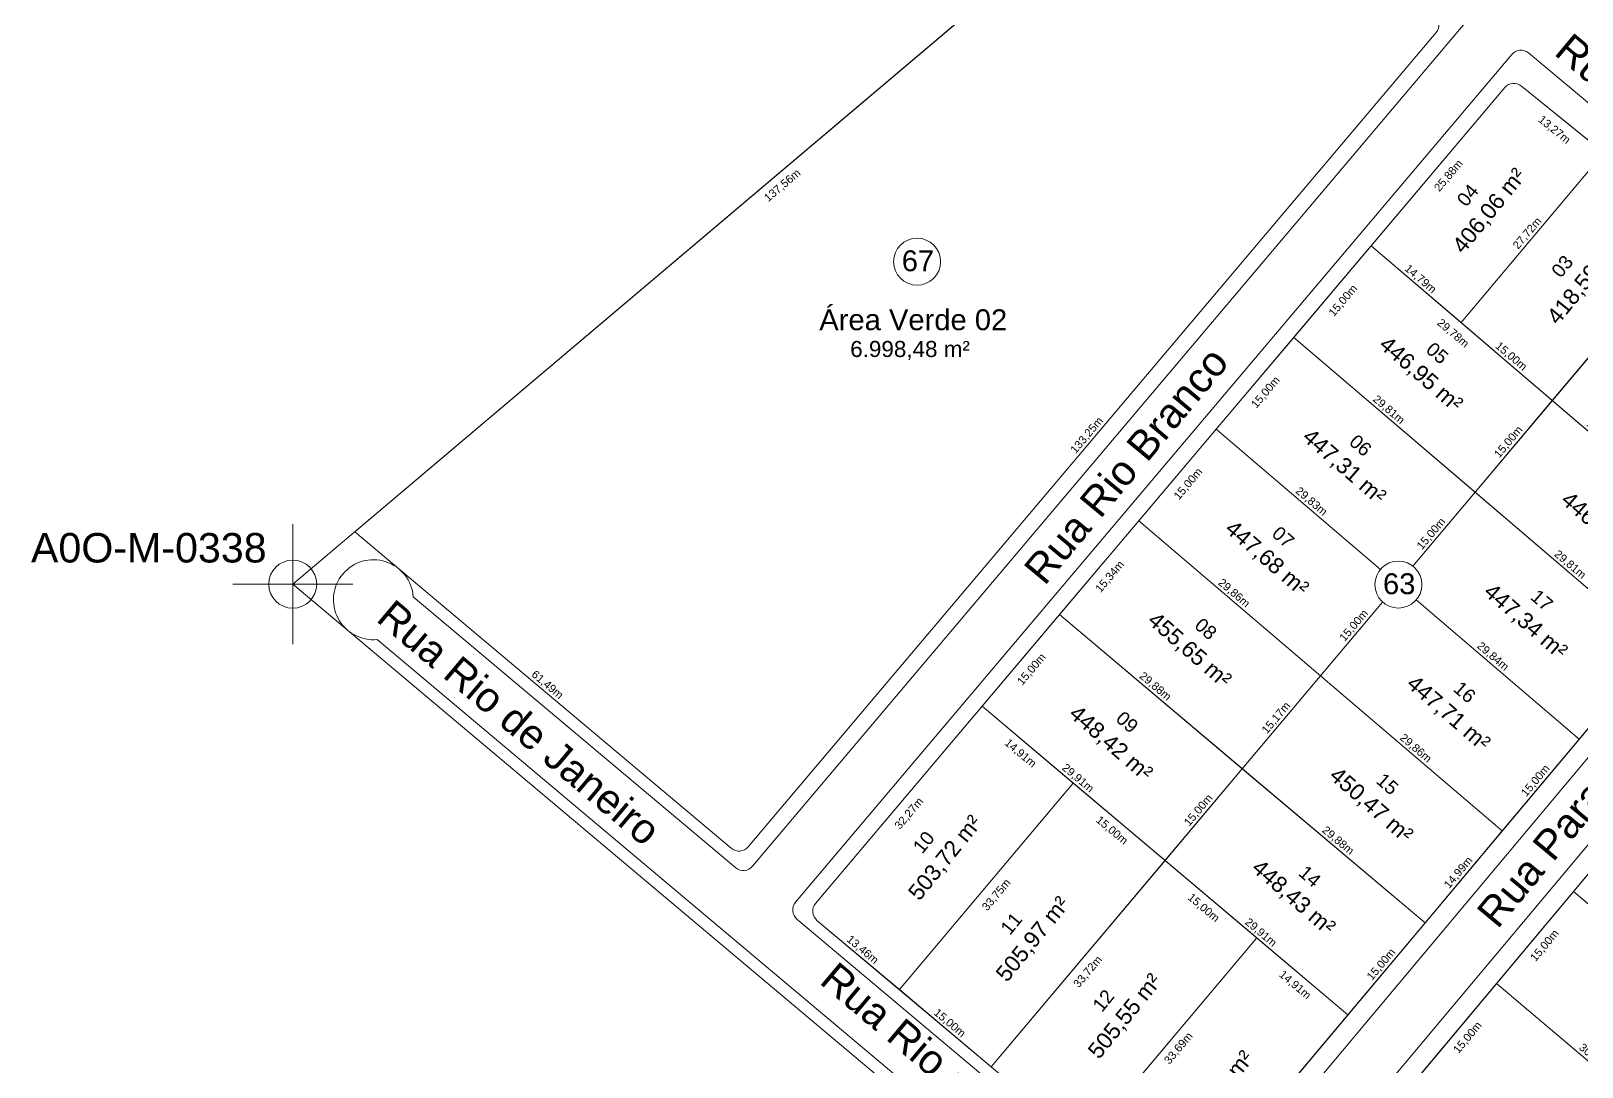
# Model space of a CAD drawing. Header units: metres. Extents: x 3808 to 8215, y 2374 to 6187.
# Drawn here: x 4582.3 to 4776.2, y 3163.4 to 3292.9 of the extents above; entities that cross this region are included whole.
import ezdxf

# ---------------------------------------------------------------- set-up
doc = ezdxf.new("R2010")
doc.units = ezdxf.units.M
doc.linetypes.add('CONTINUO', pattern=[0])
for name, color, linetype in [('Areas Lotes', 1, 'Continuous'), ('Calçada', 8, 'Continuous'), ('COTAS', 7, 'Continuous'), ('Lote', 7, 'Continuous'), ('Nome das Ruas', 7, 'Continuous'), ('Nº Lote', 7, 'Continuous'), ('Nº. quadra', 7, 'Continuous'), ('PERIMETRO', 7, 'CONTINUO'), ('POLIGONAL', 3, 'CONTINUO'), ('quadras', 7, 'Continuous')]:
    doc.layers.add(name, color=color, linetype=linetype)
doc.styles.add('Arial', font='arial.ttf')
doc.dimstyles.new('Copy(2) of ISO-25', dxfattribs={"dimtxt": 1, "dimasz": 2.5, "dimexe": 1.25, "dimexo": 0.625, "dimgap": 0.2, "dimtad": 1, "dimtoh": 1, "dimlfac": 1, "dimzin": 1, "dimtxsty": 'Arial', "dimblk": 'NONE', "dimcen": 0, "dimse1": 1, "dimse2": 1, "dimsd1": 1, "dimsd2": 1, "dimclrt": 256, "dimaunit": 1, "dimadec": 3, "dimazin": 0, "dimtfac": 1, "dimtmove": 0, "dimatfit": 3, "dimldrblk": 'NONE', "dimfxl": 1, "dimtolj": 1, "dimtzin": 0, "dimarcsym": 0})

# ---------------------------------------------------------------- blocks, each defined once
blk = doc.blocks.new('*D2949')
at = {"layer": 'Defpoints', "color": 0, "linetype": 'Continuous', "transparency": 16777216}
for p in [(4765.52, 3173.84), (4767.36, 3172.29), (4755.89, 3162.33)]:
    blk.add_point(p, dxfattribs=at)
at = {"layer": 'COTAS', "linetype": 'Continuous', "lineweight": 5, "transparency": 16777216, "insert": (4761.93, 3167.06), "char_height": 1, "attachment_point": 5, "rotation": 50.0511, "style": 'Arial'}
blk.add_mtext('\\A1;15,00m', dxfattribs=at)
blk = doc.blocks.new('_None')
blk = doc.blocks.new('*D2950')
at = {"layer": 'Defpoints', "color": 0, "linetype": 'Continuous', "transparency": 16777216}
for p in [(4775.12, 3185.36), (4776.99, 3183.79), (4765.52, 3173.84)]:
    blk.add_point(p, dxfattribs=at)
at = {"layer": 'COTAS', "linetype": 'Continuous', "lineweight": 5, "transparency": 16777216, "insert": (4771.56, 3178.56), "char_height": 1, "attachment_point": 5, "rotation": 50.0511, "style": 'Arial'}
blk.add_mtext('\\A1;15,00m', dxfattribs=at)
blk = doc.blocks.new('*D2951')
at = {"layer": 'Defpoints', "color": 0, "linetype": 'Continuous', "transparency": 16777216}
for p in [(4784.76, 3196.85), (4786.62, 3195.29), (4775.12, 3185.36)]:
    blk.add_point(p, dxfattribs=at)
at = {"layer": 'COTAS', "linetype": 'Continuous', "lineweight": 5, "transparency": 16777216, "insert": (4781.19, 3190.05), "char_height": 1, "attachment_point": 5, "rotation": 50.0511, "style": 'Arial'}
blk.add_mtext('\\A1;15,00m', dxfattribs=at)
blk = doc.blocks.new('*D2971')
at = {"layer": 'Defpoints', "color": 0, "linetype": 'Continuous', "transparency": 16777216}
for p in [(4765.52, 3173.84), (4788.98, 3153.97), (4788.98, 3153.97)]:
    blk.add_point(p, dxfattribs=at)
at = {"layer": 'COTAS', "linetype": 'Continuous', "lineweight": 5, "transparency": 16777216, "insert": (4777.76, 3164.51), "char_height": 1, "attachment_point": 5, "rotation": 319.741, "style": 'Arial'}
blk.add_mtext('\\A1;30,75m', dxfattribs=at)
blk = doc.blocks.new('*D2973')
at = {"layer": 'Defpoints', "color": 0, "linetype": 'Continuous', "transparency": 16777216}
for p in [(4775.12, 3185.36), (4798.58, 3165.49), (4798.58, 3165.49)]:
    blk.add_point(p, dxfattribs=at)
at = {"layer": 'COTAS', "linetype": 'Continuous', "lineweight": 5, "transparency": 16777216, "insert": (4787.37, 3176.04), "char_height": 1, "attachment_point": 5, "rotation": 319.741, "style": 'Arial'}
blk.add_mtext('\\A1;30,74m', dxfattribs=at)
blk = doc.blocks.new('*D2987')
at = {"layer": 'Defpoints', "color": 0, "linetype": 'Continuous', "transparency": 16777216}
for p in [(4756.56, 3181.43), (4756.56, 3181.43), (4746.92, 3169.94)]:
    blk.add_point(p, dxfattribs=at)
at = {"layer": 'COTAS', "linetype": 'Continuous', "lineweight": 5, "transparency": 16777216, "insert": (4751.13, 3176.2), "char_height": 1, "attachment_point": 5, "rotation": 49.9981, "style": 'Arial'}
blk.add_mtext('\\A1;15,00m', dxfattribs=at)
blk = doc.blocks.new('*D2988')
at = {"layer": 'Defpoints', "color": 0, "linetype": 'Continuous', "transparency": 16777216}
for p in [(4766.2, 3192.91), (4766.2, 3192.91), (4756.56, 3181.43)]:
    blk.add_point(p, dxfattribs=at)
at = {"layer": 'COTAS', "linetype": 'Continuous', "lineweight": 5, "transparency": 16777216, "insert": (4760.77, 3187.68), "char_height": 1, "attachment_point": 5, "rotation": 49.9981, "style": 'Arial'}
blk.add_mtext('\\A1;14,99m', dxfattribs=at)
blk = doc.blocks.new('*D2989')
at = {"layer": 'Defpoints', "color": 0, "linetype": 'Continuous', "transparency": 16777216}
for p in [(4775.84, 3204.4), (4775.84, 3204.4), (4766.2, 3192.91)]:
    blk.add_point(p, dxfattribs=at)
at = {"layer": 'COTAS', "linetype": 'Continuous', "lineweight": 5, "transparency": 16777216, "insert": (4770.41, 3199.17), "char_height": 1, "attachment_point": 5, "rotation": 49.9981, "style": 'Arial'}
blk.add_mtext('\\A1;15,00m', dxfattribs=at)
blk = doc.blocks.new('*D2990')
at = {"layer": 'Defpoints', "color": 0, "linetype": 'Continuous', "transparency": 16777216}
for p in [(4785.49, 3215.89), (4785.49, 3215.89), (4775.84, 3204.4)]:
    blk.add_point(p, dxfattribs=at)
at = {"layer": 'COTAS', "linetype": 'Continuous', "lineweight": 5, "transparency": 16777216, "insert": (4780.05, 3210.66), "char_height": 1, "attachment_point": 5, "rotation": 49.9981, "style": 'Arial'}
blk.add_mtext('\\A1;15,00m', dxfattribs=at)
blk = doc.blocks.new('*D2993')
at = {"layer": 'Defpoints', "color": 0, "linetype": 'Continuous', "transparency": 16777216}
for p in [(4710.89, 3219.97), (4712.87, 3218.3), (4701.21, 3208.51)]:
    blk.add_point(p, dxfattribs=at)
at = {"layer": 'COTAS', "linetype": 'Continuous', "lineweight": 5, "transparency": 16777216, "insert": (4707.42, 3213.09), "char_height": 1, "attachment_point": 5, "rotation": 49.8117, "style": 'Arial'}
blk.add_mtext('\\A1;15,00m', dxfattribs=at)
blk = doc.blocks.new('*D2994')
at = {"layer": 'Defpoints', "color": 0, "linetype": 'Continuous', "transparency": 16777216}
for p in [(4720.79, 3231.69), (4722.77, 3230.02), (4710.89, 3219.97)]:
    blk.add_point(p, dxfattribs=at)
at = {"layer": 'COTAS', "linetype": 'Continuous', "lineweight": 5, "transparency": 16777216, "insert": (4717.21, 3224.68), "char_height": 1, "attachment_point": 5, "rotation": 49.8117, "style": 'Arial'}
blk.add_mtext('\\A1;15,34m', dxfattribs=at)
blk = doc.blocks.new('*D2995')
at = {"layer": 'Defpoints', "color": 0, "linetype": 'Continuous', "transparency": 16777216}
for p in [(4730.47, 3243.15), (4732.45, 3241.48), (4720.79, 3231.69)]:
    blk.add_point(p, dxfattribs=at)
at = {"layer": 'COTAS', "linetype": 'Continuous', "lineweight": 5, "transparency": 16777216, "insert": (4727, 3236.27), "char_height": 1, "attachment_point": 5, "rotation": 49.8117, "style": 'Arial'}
blk.add_mtext('\\A1;15,00m', dxfattribs=at)
blk = doc.blocks.new('*D2996')
at = {"layer": 'Defpoints', "color": 0, "linetype": 'Continuous', "transparency": 16777216}
for p in [(4740.15, 3254.61), (4742.13, 3252.94), (4730.47, 3243.15)]:
    blk.add_point(p, dxfattribs=at)
at = {"layer": 'COTAS', "linetype": 'Continuous', "lineweight": 5, "transparency": 16777216, "insert": (4736.68, 3247.72), "char_height": 1, "attachment_point": 5, "rotation": 49.8117, "style": 'Arial'}
blk.add_mtext('\\A1;15,00m', dxfattribs=at)
blk = doc.blocks.new('*D2997')
at = {"layer": 'Defpoints', "color": 0, "linetype": 'Continuous', "transparency": 16777216}
for p in [(4749.83, 3266.07), (4751.81, 3264.4), (4740.15, 3254.61)]:
    blk.add_point(p, dxfattribs=at)
at = {"layer": 'COTAS', "linetype": 'Continuous', "lineweight": 5, "transparency": 16777216, "insert": (4746.36, 3259.18), "char_height": 1, "attachment_point": 5, "rotation": 49.8117, "style": 'Arial'}
blk.add_mtext('\\A1;15,00m', dxfattribs=at)
blk = doc.blocks.new('*D2998')
at = {"layer": 'Defpoints', "color": 0, "linetype": 'Continuous', "transparency": 16777216}
for p in [(4766.53, 3285.84), (4768.51, 3284.17), (4749.83, 3266.07)]:
    blk.add_point(p, dxfattribs=at)
at = {"layer": 'COTAS', "linetype": 'Continuous', "lineweight": 5, "transparency": 16777216, "insert": (4759.55, 3274.8), "char_height": 1, "attachment_point": 5, "rotation": 49.8117, "style": 'Arial'}
blk.add_mtext('\\A1;25,88m', dxfattribs=at)
blk = doc.blocks.new('*D2999')
at = {"layer": 'Defpoints', "color": 0, "linetype": 'Continuous', "transparency": 16777216}
for p in [(4768.62, 3286.04), (4778.93, 3277.67), (4777.35, 3275.72)]:
    blk.add_point(p, dxfattribs=at)
at = {"layer": 'COTAS', "linetype": 'Continuous', "lineweight": 5, "transparency": 16777216, "insert": (4772.7, 3280.53), "char_height": 1, "attachment_point": 5, "rotation": 320.9443, "style": 'Arial'}
blk.add_mtext('\\A1;13,27m', dxfattribs=at)
blk = doc.blocks.new('*D3003')
at = {"layer": 'Defpoints', "color": 0, "linetype": 'Continuous', "transparency": 16777216}
for p in [(4733.73, 3200.7), (4733.73, 3200.7), (4724.07, 3189.22)]:
    blk.add_point(p, dxfattribs=at)
at = {"layer": 'COTAS', "linetype": 'Continuous', "lineweight": 5, "transparency": 16777216, "insert": (4728.28, 3195.48), "char_height": 1, "attachment_point": 5, "rotation": 49.9051, "style": 'Arial'}
blk.add_mtext('\\A1;15,00m', dxfattribs=at)
blk = doc.blocks.new('*D3004')
at = {"layer": 'Defpoints', "color": 0, "linetype": 'Continuous', "transparency": 16777216}
for p in [(4743.5, 3212.3), (4743.5, 3212.3), (4733.73, 3200.7)]:
    blk.add_point(p, dxfattribs=at)
at = {"layer": 'COTAS', "linetype": 'Continuous', "lineweight": 5, "transparency": 16777216, "insert": (4738, 3207.02), "char_height": 1, "attachment_point": 5, "rotation": 49.9051, "style": 'Arial'}
blk.add_mtext('\\A1;15,17m', dxfattribs=at)
blk = doc.blocks.new('*D3005')
at = {"layer": 'Defpoints', "color": 0, "linetype": 'Continuous', "transparency": 16777216}
for p in [(4753.16, 3223.78), (4753.16, 3223.78), (4743.5, 3212.3)]:
    blk.add_point(p, dxfattribs=at)
at = {"layer": 'COTAS', "linetype": 'Continuous', "lineweight": 5, "transparency": 16777216, "insert": (4747.71, 3218.56), "char_height": 1, "attachment_point": 5, "rotation": 49.9051, "style": 'Arial'}
blk.add_mtext('\\A1;15,00m', dxfattribs=at)
blk = doc.blocks.new('*D3006')
at = {"layer": 'Defpoints', "color": 0, "linetype": 'Continuous', "transparency": 16777216}
for p in [(4762.82, 3235.25), (4762.82, 3235.25), (4753.16, 3223.78)]:
    blk.add_point(p, dxfattribs=at)
at = {"layer": 'COTAS', "linetype": 'Continuous', "lineweight": 5, "transparency": 16777216, "insert": (4757.37, 3230.03), "char_height": 1, "attachment_point": 5, "rotation": 49.9051, "style": 'Arial'}
blk.add_mtext('\\A1;15,00m', dxfattribs=at)
blk = doc.blocks.new('*D3007')
at = {"layer": 'Defpoints', "color": 0, "linetype": 'Continuous', "transparency": 16777216}
for p in [(4772.48, 3246.73), (4772.48, 3246.73), (4762.82, 3235.25)]:
    blk.add_point(p, dxfattribs=at)
at = {"layer": 'COTAS', "linetype": 'Continuous', "lineweight": 5, "transparency": 16777216, "insert": (4767.03, 3241.51), "char_height": 1, "attachment_point": 5, "rotation": 49.9051, "style": 'Arial'}
blk.add_mtext('\\A1;15,00m', dxfattribs=at)
blk = doc.blocks.new('*D3008')
at = {"layer": 'Defpoints', "color": 0, "linetype": 'Continuous', "transparency": 16777216}
for p in [(4790.57, 3268.22), (4772.48, 3246.73), (4772.48, 3246.73)]:
    blk.add_point(p, dxfattribs=at)
at = {"layer": 'COTAS', "linetype": 'Continuous', "lineweight": 5, "transparency": 16777216, "insert": (4780.91, 3257.99), "char_height": 1, "attachment_point": 5, "rotation": 49.9051, "style": 'Arial'}
blk.add_mtext('\\A1;28,10m', dxfattribs=at)
blk = doc.blocks.new('*D3009')
at = {"layer": 'Defpoints', "color": 0, "linetype": 'Continuous', "transparency": 16777216}
for p in [(4701.21, 3208.51), (4712.6, 3198.9), (4711.15, 3197.17)]:
    blk.add_point(p, dxfattribs=at)
at = {"layer": 'COTAS', "linetype": 'Continuous', "lineweight": 5, "transparency": 16777216, "insert": (4705.97, 3202.59), "char_height": 1, "attachment_point": 5, "rotation": 319.8389, "style": 'Arial'}
blk.add_mtext('\\A1;14,91m', dxfattribs=at)
blk = doc.blocks.new('*D3010')
at = {"layer": 'Defpoints', "color": 0, "linetype": 'Continuous', "transparency": 16777216}
for p in [(4712.6, 3198.9), (4724.07, 3189.22), (4722.61, 3187.5)]:
    blk.add_point(p, dxfattribs=at)
at = {"layer": 'COTAS', "linetype": 'Continuous', "lineweight": 5, "transparency": 16777216, "insert": (4717.4, 3192.95), "char_height": 1, "attachment_point": 5, "rotation": 319.8389, "style": 'Arial'}
blk.add_mtext('\\A1;15,00m', dxfattribs=at)
blk = doc.blocks.new('*D3011')
at = {"layer": 'Defpoints', "color": 0, "linetype": 'Continuous', "transparency": 16777216}
for p in [(4724.07, 3189.22), (4735.53, 3179.55), (4734.07, 3177.83)]:
    blk.add_point(p, dxfattribs=at)
at = {"layer": 'COTAS', "linetype": 'Continuous', "lineweight": 5, "transparency": 16777216, "insert": (4728.86, 3183.27), "char_height": 1, "attachment_point": 5, "rotation": 319.8389, "style": 'Arial'}
blk.add_mtext('\\A1;15,00m', dxfattribs=at)
blk = doc.blocks.new('*D3012')
at = {"layer": 'Defpoints', "color": 0, "linetype": 'Continuous', "transparency": 16777216}
for p in [(4735.53, 3179.55), (4746.92, 3169.94), (4745.47, 3168.21)]:
    blk.add_point(p, dxfattribs=at)
at = {"layer": 'COTAS', "linetype": 'Continuous', "lineweight": 5, "transparency": 16777216, "insert": (4740.29, 3173.63), "char_height": 1, "attachment_point": 5, "rotation": 319.8389, "style": 'Arial'}
blk.add_mtext('\\A1;14,91m', dxfattribs=at)
blk = doc.blocks.new('*D3013')
at = {"layer": 'Defpoints', "color": 0, "linetype": 'Continuous', "transparency": 16777216}
for p in [(4701.21, 3208.51), (4724.07, 3189.22), (4724.07, 3189.22)]:
    blk.add_point(p, dxfattribs=at)
at = {"layer": 'COTAS', "linetype": 'Continuous', "lineweight": 5, "transparency": 16777216, "insert": (4713.15, 3199.48), "char_height": 1, "attachment_point": 5, "rotation": 319.8389, "style": 'Arial'}
blk.add_mtext('\\A1;29,91m', dxfattribs=at)
blk = doc.blocks.new('*D3014')
at = {"layer": 'Defpoints', "color": 0, "linetype": 'Continuous', "transparency": 16777216}
for p in [(4724.07, 3189.22), (4746.92, 3169.94), (4746.92, 3169.94)]:
    blk.add_point(p, dxfattribs=at)
at = {"layer": 'COTAS', "linetype": 'Continuous', "lineweight": 5, "transparency": 16777216, "insert": (4736.01, 3180.19), "char_height": 1, "attachment_point": 5, "rotation": 319.8389, "style": 'Arial'}
blk.add_mtext('\\A1;29,91m', dxfattribs=at)
blk = doc.blocks.new('*D3015')
at = {"layer": 'Defpoints', "color": 0, "linetype": 'Continuous', "transparency": 16777216}
for p in [(4733.73, 3200.7), (4733.73, 3200.7), (4756.56, 3181.43)]:
    blk.add_point(p, dxfattribs=at)
at = {"layer": 'COTAS', "linetype": 'Continuous', "lineweight": 5, "transparency": 16777216, "insert": (4745.66, 3191.68), "char_height": 1, "attachment_point": 5, "rotation": 319.8389, "style": 'Arial'}
blk.add_mtext('\\A1;29,88m', dxfattribs=at)
blk = doc.blocks.new('*D3016')
at = {"layer": 'Defpoints', "color": 0, "linetype": 'Continuous', "transparency": 16777216}
for p in [(4710.89, 3219.97), (4710.89, 3219.97), (4733.73, 3200.7)]:
    blk.add_point(p, dxfattribs=at)
at = {"layer": 'COTAS', "linetype": 'Continuous', "lineweight": 5, "transparency": 16777216, "insert": (4722.82, 3210.95), "char_height": 1, "attachment_point": 5, "rotation": 319.8389, "style": 'Arial'}
blk.add_mtext('\\A1;29,88m', dxfattribs=at)
blk = doc.blocks.new('*D3017')
at = {"layer": 'Defpoints', "color": 0, "linetype": 'Continuous', "transparency": 16777216}
for p in [(4720.79, 3231.69), (4743.5, 3212.3), (4743.5, 3212.3)]:
    blk.add_point(p, dxfattribs=at)
at = {"layer": 'COTAS', "linetype": 'Continuous', "lineweight": 5, "transparency": 16777216, "insert": (4732.66, 3222.61), "char_height": 1, "attachment_point": 5, "rotation": 319.5044, "style": 'Arial'}
blk.add_mtext('\\A1;29,86m', dxfattribs=at)
blk = doc.blocks.new('*D3018')
at = {"layer": 'Defpoints', "color": 0, "linetype": 'Continuous', "transparency": 16777216}
for p in [(4743.5, 3212.3), (4766.2, 3192.91), (4766.2, 3192.91)]:
    blk.add_point(p, dxfattribs=at)
at = {"layer": 'COTAS', "linetype": 'Continuous', "lineweight": 5, "transparency": 16777216, "insert": (4755.37, 3203.22), "char_height": 1, "attachment_point": 5, "rotation": 319.5044, "style": 'Arial'}
blk.add_mtext('\\A1;29,86m', dxfattribs=at)
blk = doc.blocks.new('*D3019')
at = {"layer": 'Defpoints', "color": 0, "linetype": 'Continuous', "transparency": 16777216}
for p in [(4730.47, 3243.15), (4753.16, 3223.78), (4753.16, 3223.78)]:
    blk.add_point(p, dxfattribs=at)
at = {"layer": 'COTAS', "linetype": 'Continuous', "lineweight": 5, "transparency": 16777216, "insert": (4742.33, 3234.07), "char_height": 1, "attachment_point": 5, "rotation": 319.5044, "style": 'Arial'}
blk.add_mtext('\\A1;29,83m', dxfattribs=at)
blk = doc.blocks.new('*D3020')
at = {"layer": 'Defpoints', "color": 0, "linetype": 'Continuous', "transparency": 16777216}
for p in [(4753.16, 3223.78), (4775.84, 3204.4), (4775.84, 3204.4)]:
    blk.add_point(p, dxfattribs=at)
at = {"layer": 'COTAS', "linetype": 'Continuous', "lineweight": 5, "transparency": 16777216, "insert": (4765.02, 3214.7), "char_height": 1, "attachment_point": 5, "rotation": 319.5044, "style": 'Arial'}
blk.add_mtext('\\A1;29,84m', dxfattribs=at)
blk = doc.blocks.new('*D3021')
at = {"layer": 'Defpoints', "color": 0, "linetype": 'Continuous', "transparency": 16777216}
for p in [(4740.15, 3254.61), (4762.82, 3235.25), (4762.82, 3235.25)]:
    blk.add_point(p, dxfattribs=at)
at = {"layer": 'COTAS', "linetype": 'Continuous', "lineweight": 5, "transparency": 16777216, "insert": (4752, 3245.54), "char_height": 1, "attachment_point": 5, "rotation": 319.5044, "style": 'Arial'}
blk.add_mtext('\\A1;29,81m', dxfattribs=at)
blk = doc.blocks.new('*D3022')
at = {"layer": 'Defpoints', "color": 0, "linetype": 'Continuous', "transparency": 16777216}
for p in [(4762.82, 3235.25), (4785.49, 3215.89), (4785.49, 3215.89)]:
    blk.add_point(p, dxfattribs=at)
at = {"layer": 'COTAS', "linetype": 'Continuous', "lineweight": 5, "transparency": 16777216, "insert": (4774.67, 3226.18), "char_height": 1, "attachment_point": 5, "rotation": 319.5044, "style": 'Arial'}
blk.add_mtext('\\A1;29,81m', dxfattribs=at)
blk = doc.blocks.new('*D3023')
at = {"layer": 'Defpoints', "color": 0, "linetype": 'Continuous', "transparency": 16777216}
for p in [(4749.83, 3266.07), (4772.48, 3246.73), (4770.84, 3244.81)]:
    blk.add_point(p, dxfattribs=at)
at = {"layer": 'COTAS', "linetype": 'Continuous', "lineweight": 5, "transparency": 16777216, "insert": (4760.04, 3255.09), "char_height": 1, "attachment_point": 5, "rotation": 319.5044, "style": 'Arial'}
blk.add_mtext('\\A1;29,78m', dxfattribs=at)
blk = doc.blocks.new('*D3024')
at = {"layer": 'Defpoints', "color": 0, "linetype": 'Continuous', "transparency": 16777216}
for p in [(4772.48, 3246.73), (4795.13, 3227.38), (4793.49, 3225.47)]:
    blk.add_point(p, dxfattribs=at)
at = {"layer": 'COTAS', "linetype": 'Continuous', "lineweight": 5, "transparency": 16777216, "insert": (4782.69, 3235.75), "char_height": 1, "attachment_point": 5, "rotation": 319.5044, "style": 'Arial'}
blk.add_mtext('\\A1;29,79m', dxfattribs=at)
blk = doc.blocks.new('*D3025')
at = {"layer": 'Defpoints', "color": 0, "linetype": 'Continuous', "transparency": 16777216}
for p in [(4749.83, 3266.07), (4761.07, 3256.47), (4761.07, 3256.47)]:
    blk.add_point(p, dxfattribs=at)
at = {"layer": 'COTAS', "linetype": 'Continuous', "lineweight": 5, "transparency": 16777216, "insert": (4755.97, 3261.88), "char_height": 1, "attachment_point": 5, "rotation": 319.5044, "style": 'Arial'}
blk.add_mtext('\\A1;14,79m', dxfattribs=at)
blk = doc.blocks.new('*D3026')
at = {"layer": 'Defpoints', "color": 0, "linetype": 'Continuous', "transparency": 16777216}
for p in [(4761.07, 3256.47), (4772.48, 3246.73), (4772.48, 3246.73)]:
    blk.add_point(p, dxfattribs=at)
at = {"layer": 'COTAS', "linetype": 'Continuous', "lineweight": 5, "transparency": 16777216, "insert": (4767.3, 3252.21), "char_height": 1, "attachment_point": 5, "rotation": 319.5044, "style": 'Arial'}
blk.add_mtext('\\A1;15,00m', dxfattribs=at)
blk = doc.blocks.new('*D3027')
at = {"layer": 'Defpoints', "color": 0, "linetype": 'Continuous', "transparency": 16777216}
for p in [(4772.48, 3246.73), (4783.89, 3236.99), (4783.89, 3236.99)]:
    blk.add_point(p, dxfattribs=at)
at = {"layer": 'COTAS', "linetype": 'Continuous', "lineweight": 5, "transparency": 16777216, "insert": (4778.7, 3242.47), "char_height": 1, "attachment_point": 5, "rotation": 319.5044, "style": 'Arial'}
blk.add_mtext('\\A1;15,00m', dxfattribs=at)
blk = doc.blocks.new('*D3030')
at = {"layer": 'Defpoints', "color": 0, "linetype": 'Continuous', "transparency": 16777216}
for p in [(4778.93, 3277.67), (4778.93, 3277.67), (4761.07, 3256.47)]:
    blk.add_point(p, dxfattribs=at)
at = {"layer": 'COTAS', "linetype": 'Continuous', "lineweight": 5, "transparency": 16777216, "insert": (4769.39, 3267.59), "char_height": 1, "attachment_point": 5, "rotation": 49.9031, "style": 'Arial'}
blk.add_mtext('\\A1;27,72m', dxfattribs=at)
blk = doc.blocks.new('*D6214')
at = {"layer": 'Defpoints', "color": 0, "linetype": 'Continuous', "transparency": 16777216}
for p in [(4701.21, 3208.51), (4703.14, 3206.88), (4680.38, 3183.86)]:
    blk.add_point(p, dxfattribs=at)
at = {"layer": 'COTAS', "linetype": 'Continuous', "lineweight": 5, "transparency": 16777216, "insert": (4692.11, 3195.07), "char_height": 1, "attachment_point": 5, "rotation": 49.8117, "style": 'Arial'}
blk.add_mtext('\\A1;32,27m', dxfattribs=at)
blk = doc.blocks.new('*D6215')
at = {"layer": 'Defpoints', "color": 0, "linetype": 'Continuous', "transparency": 16777216}
for p in [(4712.6, 3198.9), (4714.51, 3197.29), (4690.87, 3173.08)]:
    blk.add_point(p, dxfattribs=at)
at = {"layer": 'COTAS', "linetype": 'Continuous', "lineweight": 5, "transparency": 16777216, "insert": (4703.03, 3184.9), "char_height": 1, "attachment_point": 5, "rotation": 49.9048, "style": 'Arial'}
blk.add_mtext('\\A1;33,75m', dxfattribs=at)
blk = doc.blocks.new('*D6216')
at = {"layer": 'Defpoints', "color": 0, "linetype": 'Continuous', "transparency": 16777216}
for p in [(4724.07, 3189.22), (4725.93, 3187.66), (4702.35, 3163.43)]:
    blk.add_point(p, dxfattribs=at)
at = {"layer": 'COTAS', "linetype": 'Continuous', "lineweight": 5, "transparency": 16777216, "insert": (4714.46, 3175.28), "char_height": 1, "attachment_point": 5, "rotation": 49.9067, "style": 'Arial'}
blk.add_mtext('\\A1;33,72m', dxfattribs=at)
blk = doc.blocks.new('*D6217')
at = {"layer": 'Defpoints', "color": 0, "linetype": 'Continuous', "transparency": 16777216}
for p in [(4735.53, 3179.55), (4737.26, 3178.09), (4713.83, 3153.78)]:
    blk.add_point(p, dxfattribs=at)
at = {"layer": 'COTAS', "linetype": 'Continuous', "lineweight": 5, "transparency": 16777216, "insert": (4725.8, 3165.72), "char_height": 1, "attachment_point": 5, "rotation": 49.9037, "style": 'Arial'}
blk.add_mtext('\\A1;33,69m', dxfattribs=at)
blk = doc.blocks.new('*D6218')
at = {"layer": 'Defpoints', "color": 0, "linetype": 'Continuous', "transparency": 16777216}
for p in [(4746.92, 3169.94), (4746.92, 3169.94), (4726.25, 3145.3)]:
    blk.add_point(p, dxfattribs=at)
at = {"layer": 'COTAS', "linetype": 'Continuous', "lineweight": 5, "transparency": 16777216, "insert": (4735.97, 3158.13), "char_height": 1, "attachment_point": 5, "rotation": 49.9981, "style": 'Arial'}
blk.add_mtext('\\A1;32,16m', dxfattribs=at)
blk = doc.blocks.new('*D6219')
at = {"layer": 'Defpoints', "color": 0, "linetype": 'Continuous', "transparency": 16777216}
for p in [(4680.57, 3181.74), (4690.87, 3173.08), (4690.87, 3173.08)]:
    blk.add_point(p, dxfattribs=at)
at = {"layer": 'COTAS', "linetype": 'Continuous', "lineweight": 5, "transparency": 16777216, "insert": (4686.23, 3178.03), "char_height": 1, "attachment_point": 5, "rotation": 319.9483, "style": 'Arial'}
blk.add_mtext('\\A1;13,46m', dxfattribs=at)
blk = doc.blocks.new('*D6220')
at = {"layer": 'Defpoints', "color": 0, "linetype": 'Continuous', "transparency": 16777216}
for p in [(4690.87, 3173.08), (4702.35, 3163.43), (4702.35, 3163.43)]:
    blk.add_point(p, dxfattribs=at)
at = {"layer": 'COTAS', "linetype": 'Continuous', "lineweight": 5, "transparency": 16777216, "insert": (4697.12, 3168.87), "char_height": 1, "attachment_point": 5, "rotation": 319.9483, "style": 'Arial'}
blk.add_mtext('\\A1;15,00m', dxfattribs=at)
blk = doc.blocks.new('*D6221')
at = {"layer": 'Defpoints', "color": 0, "linetype": 'Continuous', "transparency": 16777216}
for p in [(4702.35, 3163.43), (4713.83, 3153.78), (4713.83, 3153.78)]:
    blk.add_point(p, dxfattribs=at)
at = {"layer": 'COTAS', "linetype": 'Continuous', "lineweight": 5, "transparency": 16777216, "insert": (4708.61, 3159.22), "char_height": 1, "attachment_point": 5, "rotation": 319.9483, "style": 'Arial'}
blk.add_mtext('\\A1;15,00m', dxfattribs=at)
blk = doc.blocks.new('*D6300')
at = {"layer": 'Defpoints', "color": 0, "linetype": 'Continuous', "transparency": 16777216}
for p in [(4757.95, 3292.73), (4757.95, 3292.73), (4671.96, 3190.93)]:
    blk.add_point(p, dxfattribs=at)
at = {"layer": 'COTAS', "linetype": 'Continuous', "lineweight": 5, "transparency": 16777216, "insert": (4714.34, 3242.35), "char_height": 1, "attachment_point": 5, "rotation": 49.8117, "style": 'Arial'}
blk.add_mtext('\\A1;133,25m', dxfattribs=at)
blk = doc.blocks.new('*D6302')
at = {"layer": 'Defpoints', "color": 0, "linetype": 'Continuous', "transparency": 16777216}
for p in [(4727.82, 3319.14), (4729.31, 3317.37), (4622.78, 3230.32)]:
    blk.add_point(p, dxfattribs=at)
at = {"layer": 'COTAS', "linetype": 'Continuous', "lineweight": 5, "transparency": 16777216, "insert": (4676.28, 3273.57), "char_height": 1, "attachment_point": 5, "rotation": 40.2213, "style": 'Arial'}
blk.add_mtext('\\A1;137,56m', dxfattribs=at)
blk = doc.blocks.new('*D6307')
at = {"layer": 'Defpoints', "color": 0, "linetype": 'Continuous', "transparency": 16777216}
for p in [(4622.78, 3230.32), (4669.85, 3190.75), (4669.85, 3190.75)]:
    blk.add_point(p, dxfattribs=at)
at = {"layer": 'quadras', "linetype": 'Continuous', "lineweight": 5, "transparency": 16777216, "insert": (4646.83, 3211.15), "char_height": 1, "attachment_point": 5, "rotation": 319.9483, "style": 'Arial'}
blk.add_mtext('\\A1;61,49m', dxfattribs=at)

msp = doc.modelspace()

# ---------------------------------------------------------------- linework, layer by layer
at = {"layer": 'Calçada', "linetype": 'Continuous', "lineweight": 5}
for p, q in [((4670.412, 3188.32), (4630.109, 3222.2)), ((5122.971, 2798.737), (4625.605, 3216.842)), ((4725.008, 3142.424), (4678.067, 3181.885))]:
    msp.add_line(p, q, dxfattribs=at)
at = {"layer": 'Calçada', "linetype": 'Continuous', "lineweight": 5, "flags": 128}
for points in [[(4740.768, 3314.228), (4761.85, 3296.583, -0.415543), (4762.033, 3294.464), (4672.523, 3188.5)], [(4677.886, 3184.001), (4767.41, 3289.982, -0.4128853), (4769.519, 3290.164), (4816.105, 3251.173, -0.4143322), (4816.292, 3249.06), (4727.123, 3142.609)], [(4732.478, 3138.101), (4821.661, 3244.568, -0.4140949), (4823.773, 3244.755), (4872.311, 3204.13, -0.4134016), (4872.502, 3202.02), (4783.569, 3095.165, -0.4156568), (4781.451, 3094.976), (4732.662, 3135.99)]]:
    msp.add_lwpolyline(points, format="xyb", dxfattribs=at)
at = {"layer": 'Calçada', "linetype": 'Continuous', "lineweight": 5}
for centre, radius, start, end in [((4625.124, 3221.819), 5, 4.37532, 275.52131), ((4671.377, 3189.468), 1.5, 229.94832, 319.81167), ((4679.032, 3183.033), 1.5, 139.81167, 229.94832), ((4681.531, 3182.892), 1.5, 139.81167, 229.94832)]:
    msp.add_arc(centre, radius, start, end, dxfattribs=at)
at = {"layer": 'COTAS', "linetype": 'Continuous', "lineweight": 5}
msp.add_arc((4670.814, 3191.901), 1.5, 229.94832, 319.81167, dxfattribs=at)
at = {"layer": 'Lote', "linetype": 'Continuous', "lineweight": 5}
for p, q in [((4615.037, 3223.766), (4820.118, 3397.203)), ((4761.072, 3256.467), (4778.927, 3277.672)), ((4790.575, 3268.221), (4755.046, 3226.022)), ((4795.13, 3227.383), (4749.828, 3266.069)), ((4785.487, 3215.893), (4740.149, 3254.61)), ((4751, 3225.619), (4730.469, 3243.151)), ((4766.202, 3192.912), (4720.789, 3231.692)), ((5242.014, 2696.705), (4615.037, 3223.766)), ((4751.264, 3221.53), (4702.35, 3163.431)), ((4775.845, 3204.402), (4755.467, 3221.804)), ((4710.889, 3219.972), (4756.565, 3181.426)), ((4701.21, 3208.513), (4746.922, 3169.936)), ((4690.868, 3173.083), (4712.603, 3198.899)), ((4775.138, 3185.344), (4822.041, 3145.625)), ((4713.831, 3153.779), (4735.53, 3179.55)), ((4765.516, 3173.837), (4812.459, 3134.084))]:
    msp.add_line(p, q, dxfattribs=at)
at = {"layer": 'Lote', "linetype": 'Continuous', "lineweight": 5, "flags": 128}
for points in [[(4778.927, 3277.672), (4768.619, 3286.036, 0.4084355), (4766.528, 3285.839), (4749.828, 3266.069), (4761.072, 3256.467)], [(4690.868, 3173.083), (4712.603, 3198.899), (4701.21, 3208.513), (4680.385, 3183.86, 0.4149123), (4680.566, 3181.744)], [(4713.831, 3153.779), (4724.136, 3145.117, 0.4144682), (4726.25, 3145.301), (4746.922, 3169.936), (4735.53, 3179.55)]]:
    msp.add_lwpolyline(points, format="xyb", close=True, dxfattribs=at)
for points in [[(4790.575, 3268.221), (4778.927, 3277.672), (4761.072, 3256.467), (4772.478, 3246.727)], [(4802.223, 3258.77), (4790.575, 3268.221), (4772.478, 3246.727), (4783.886, 3236.985)], [(4772.478, 3246.727), (4749.828, 3266.069), (4740.149, 3254.61), (4762.817, 3235.252)], [(4785.487, 3215.893), (4795.13, 3227.383), (4772.478, 3246.727), (4762.817, 3235.252)], [(4720.789, 3231.692), (4710.889, 3219.972), (4733.727, 3200.7), (4743.495, 3212.302)], [(4724.066, 3189.225), (4733.727, 3200.7), (4710.889, 3219.972), (4701.21, 3208.513)], [(4756.565, 3181.426), (4766.202, 3192.912), (4743.495, 3212.302), (4733.727, 3200.7)], [(4746.922, 3169.936), (4756.565, 3181.426), (4733.727, 3200.7), (4724.066, 3189.225)], [(4702.35, 3163.431), (4724.066, 3189.225), (4712.603, 3198.899), (4690.868, 3173.083)], [(4702.35, 3163.431), (4713.831, 3153.779), (4735.53, 3179.55), (4724.066, 3189.225)], [(4775.12, 3185.359), (4765.498, 3173.852), (4788.979, 3153.967), (4798.581, 3165.491)], [(4779.377, 3142.443), (4788.979, 3153.967), (4765.498, 3173.852), (4755.876, 3162.344)]]:
    msp.add_lwpolyline(points, close=True, dxfattribs=at)
for points in [[(4755.046, 3226.022), (4762.817, 3235.252), (4740.149, 3254.61), (4730.469, 3243.151), (4751, 3225.619)], [(4751, 3225.619), (4730.469, 3243.151), (4720.789, 3231.692), (4743.495, 3212.302), (4751.264, 3221.53)], [(4755.467, 3221.804), (4775.845, 3204.402), (4785.487, 3215.893), (4762.817, 3235.252), (4755.046, 3226.022)], [(4751.264, 3221.53), (4743.495, 3212.302), (4766.202, 3192.912), (4775.845, 3204.402), (4755.467, 3221.804)], [(4806.027, 3178.841), (4784.742, 3196.866), (4775.12, 3185.359), (4798.581, 3165.491), (4806.303, 3174.759)]]:
    msp.add_lwpolyline(points, dxfattribs=at)
at = {"layer": 'Nº. quadra', "lineweight": 5}
for centre, start, end in [((4693.083, 3264.079), 0, 180), ((4693.083, 3264.079), 180, 0), ((4753.233, 3223.711), 0, 180), ((4753.233, 3223.711), 180, 0)]:
    msp.add_arc(centre, 2.937, start, end, dxfattribs=at)
at = {"layer": 'PERIMETRO', "linetype": 'Continuous', "lineweight": 5}
for p, q in [((4615.037, 3216.266), (4615.037, 3231.266)), ((4607.537, 3223.766), (4622.537, 3223.766))]:
    msp.add_line(p, q, dxfattribs=at)
msp.add_circle((4615.037, 3223.766), 3, dxfattribs=at)
at = {"layer": 'POLIGONAL', "linetype": 'Continuous', "lineweight": 5}
msp.add_line((4669.849, 3190.752), (4622.784, 3230.317), dxfattribs=at)
at = {"layer": 'quadras', "linetype": 'Continuous', "lineweight": 5}
for p, q in [((4757.947, 3292.726), (4671.96, 3190.933)), ((4768.619, 3286.036), (4812.488, 3250.441)), ((4766.528, 3285.839), (4680.385, 3183.86)), ((4726.25, 3145.301), (4812.692, 3248.312)), ((4821.438, 3240.752), (4735.275, 3137.707)), ((4724.136, 3145.117), (4680.566, 3181.744))]:
    msp.add_line(p, q, dxfattribs=at)
at = {"layer": 'quadras', "linetype": 'Continuous', "lineweight": 5, "flags": 128}
msp.add_lwpolyline([(4757.947, 3292.726, 0.4200154), (4757.746, 3294.859), (4727.816, 3319.143), (4622.784, 3230.317), (4669.849, 3190.752, 0.4135152), (4671.96, 3190.933)], format="xyb", close=True, dxfattribs=at)
at = {"layer": 'quadras', "linetype": 'Continuous', "lineweight": 5}
for centre, start, end in [((4756.801, 3293.694), 319.81167, 50.94429), ((4767.674, 3284.871), 50.94429, 139.81167), ((4681.531, 3182.892), 139.81167, 229.94832)]:
    msp.add_arc(centre, 1.5, start, end, dxfattribs=at)

# ---------------------------------------------------------------- texts
at = {"layer": 'Areas Lotes', "color": 1, "lineweight": 5, "style": 'Arial'}
for s, rotation, p in [('406,06 m²', 50.94257, (4761.348, 3264.947)), ('418,59 m²', 50.94257, (4773.169, 3256.063)), ('446,95 m²', 318.90341, (4750.687, 3253.463)), ('447,31 m²', 318.90341, (4741.097, 3241.927)), ('446,98 m²', 318.90341, (4773.418, 3234.051)), ('447,68 m²', 318.90341, (4731.427, 3230.46)), ('447,34 m²', 318.90341, (4763.767, 3222.569)), ('455,65 m²', 318.90341, (4721.757, 3218.993)), ('447,71 m²', 318.90341, (4754.115, 3211.086)), ('448,42 m²', 318.90341, (4711.923, 3207.332)), ('450,47 m²', 318.90341, (4744.463, 3199.603)), ('503,72 m²', 50.94257, (4693.347, 3184.067)), ('448,43 m²', 318.90341, (4734.76, 3188.059)), ('505,97 m²', 50.94257, (4704.307, 3173.901)), ('505,55 m²', 50.94257, (4715.807, 3164.27)), ('502,45 m²', 50.94257, (4727.306, 3154.639))]:
    msp.add_text(s, height=2.0071, rotation=rotation, dxfattribs=at).set_placement(p)
at = {"layer": 'Nome das Ruas', "lineweight": 5, "style": 'Arial'}
for s, rotation, p in [('Rua Rio Grande do Sul', 320.24296, (4772.553, 3290.049, 190.804)), ('Rua Rio Branco', 50.27315, (4709.013, 3223.464, 190.804)), ('Rua Rio de Janeiro', 319.85002, (4625.315, 3219.248, 190.804)), ('Rua Paranavaí', 50.27315, (4765.622, 3180.553, 190.804)), ('Rua Rio de Janeiro', 319.85002, (4680.726, 3173.95, 190.804))]:
    msp.add_text(s, height=3.68425, rotation=rotation, dxfattribs=at).set_placement(p)
at = {"layer": 'Nº Lote', "lineweight": 5, "style": 'Arial'}
for s, rotation, p in [('04', 50.94257, (4761.718, 3270.822, 1.156)), ('03', 50.94257, (4773.539, 3261.938, 1.156)), ('05', 318.90341, (4756.545, 3252.884, 1.156)), ('06', 318.90341, (4746.955, 3241.348, 1.156)), ('07', 318.90341, (4737.285, 3229.881, 1.156)), ('17', 318.90341, (4769.625, 3221.99, 1.156)), ('08', 318.90341, (4727.615, 3218.414, 1.156)), ('16', 318.90341, (4759.973, 3210.507, 1.156)), ('09', 318.90341, (4717.781, 3206.753, 1.156)), ('15', 318.90341, (4750.321, 3199.024, 1.156)), ('10', 50.94257, (4693.717, 3189.942, 1.156)), ('14', 318.90341, (4740.618, 3187.48, 1.156)), ('11', 50.94257, (4704.678, 3179.776, 1.156)), ('12', 50.94257, (4716.177, 3170.145, 1.156))]:
    msp.add_text(s, height=1.706, rotation=rotation, dxfattribs=at).set_placement(p)
at = {"layer": 'Nº. quadra', "lineweight": 5, "style": 'Arial'}
for s, height, p in [('67', 2.6083, (4691.163, 3262.883)), ('Área Verde 02', 2.60834, (4680.852, 3255.515)), ('63', 2.6083, (4751.312, 3222.514))]:
    msp.add_text(s, height=height, dxfattribs=at).set_placement(p)
at = {"layer": 'Nº. quadra', "color": 1, "lineweight": 5, "style": 'Arial'}
msp.add_text('6.998,48 m²', height=2.0071, dxfattribs=at).set_placement((4684.718, 3252.162))
at = {"layer": 'PERIMETRO', "lineweight": 5, "style": 'Arial'}
msp.add_text('A0O-M-0338', height=3.6842, dxfattribs=at).set_placement((4582.315, 3226.475))

# ---------------------------------------------------------------- dimensions: what is measured, and where the dimension line sits
at = {"layer": 'COTAS', "linetype": 'Continuous', "lineweight": 5}
for p1, p2, distance, picture, middle in [((4622.784, 3230.317), (4727.816, 3319.143), -2.32, '*D6302', (4676.281, 3273.571)), ((4671.96, 3190.933), (4757.947, 3292.726), 0, '*D6300', (4714.342, 3242.346)), ((4768.619, 3286.036), (4778.927, 3277.672), -2.508, '*D2999', (4772.698, 3280.529)), ((4761.072, 3256.467), (4778.927, 3277.672), 0, '*D3030', (4769.387, 3267.586)), ((4790.575, 3268.221), (4772.478, 3246.727), 0.001, '*D3008', (4780.915, 3257.989)), ((4749.828, 3266.069), (4772.478, 3246.727), -2.521, '*D3023', (4760.036, 3255.089)), ((4749.828, 3266.069), (4761.072, 3256.467), 0, '*D3025', (4755.97, 3261.877)), ((4761.072, 3256.467), (4772.478, 3246.727), 0, '*D3026', (4767.295, 3252.206)), ((4740.149, 3254.61), (4762.817, 3235.252), 0, '*D3021', (4752.003, 3245.54)), ((4762.817, 3235.252), (4772.478, 3246.727), 0, '*D3007', (4767.035, 3241.505)), ((4772.478, 3246.727), (4783.886, 3236.985), 0, '*D3027', (4778.702, 3242.465)), ((4730.469, 3243.151), (4753.156, 3223.777), 0, '*D3019', (4742.333, 3234.073)), ((4753.156, 3223.777), (4762.817, 3235.252), 0, '*D3006', (4757.374, 3230.03)), ((4762.817, 3235.252), (4785.487, 3215.893), 0, '*D3022', (4774.672, 3226.181)), ((4720.789, 3231.692), (4743.495, 3212.302), 0, '*D3017', (4732.662, 3222.606)), ((4753.156, 3223.777), (4775.845, 3204.402), 0, '*D3020', (4765.021, 3214.699)), ((4733.727, 3200.7), (4710.889, 3219.972), 0, '*D3016', (4722.825, 3210.948)), ((4743.496, 3212.302), (4766.202, 3192.912), 0, '*D3018', (4755.369, 3203.216)), ((4680.385, 3183.86), (4701.21, 3208.513), -2.524, '*D6214', (4692.114, 3195.074)), ((4701.21, 3208.513), (4712.603, 3198.899), -2.257, '*D3009', (4705.967, 3202.593)), ((4701.21, 3208.513), (4724.066, 3189.225), 0, '*D3013', (4713.154, 3199.481)), ((4756.565, 3181.426), (4733.727, 3200.7), 0, '*D3015', (4745.662, 3191.675)), ((4690.868, 3173.083), (4712.603, 3198.899), -2.496, '*D6215', (4703.032, 3184.899)), ((4702.351, 3163.43), (4724.066, 3189.225), -2.433, '*D6216', (4714.457, 3175.276)), ((4724.066, 3189.225), (4746.922, 3169.936), 0, '*D3014', (4736.011, 3180.193)), ((4775.12, 3185.359), (4798.581, 3165.491), 0, '*D2973', (4787.368, 3176.036)), ((4680.566, 3181.744), (4690.868, 3173.083), 0, '*D6219', (4686.232, 3178.027)), ((4713.831, 3153.779), (4735.53, 3179.55), -2.262, '*D6217', (4725.798, 3165.724)), ((4765.516, 3173.837), (4788.979, 3153.967), 0, '*D2971', (4777.765, 3164.513)), ((4726.25, 3145.301), (4746.922, 3169.936), 0, '*D6218', (4735.973, 3158.133))]:
    dim = msp.add_aligned_dim(p1=p1, p2=p2, distance=distance, dimstyle='Copy(2) of ISO-25', override={"dimpost": 'm'}, dxfattribs=at)
    dim.commit()
    dim.dimension.update_dxf_attribs({"geometry": picture, "text_midpoint": middle})
for base, p1, p2, angle, picture, middle in [((4768.509, 3284.166), (4749.828, 3266.069), (4766.528, 3285.839), 229.81167, '*D2998', (4759.547, 3274.798)), ((4751.809, 3264.396), (4740.149, 3254.61), (4749.828, 3266.069), 229.81167, '*D2997', (4746.357, 3259.183)), ((4742.129, 3252.937), (4730.469, 3243.151), (4740.149, 3254.61), 229.81167, '*D2996', (4736.677, 3247.724)), ((4793.492, 3225.466), (4772.478, 3246.727), (4795.13, 3227.383), 139.50436, '*D3024', (4782.687, 3235.747)), ((4732.45, 3241.478), (4720.789, 3231.692), (4730.469, 3243.151), 229.81167, '*D2995', (4726.998, 3236.265)), ((4722.77, 3230.019), (4710.889, 3219.972), (4720.789, 3231.692), 229.81167, '*D2994', (4717.208, 3224.676)), ((4753.156, 3223.777), (4743.495, 3212.302), (4753.156, 3223.777), 229.90514, '*D3005', (4747.713, 3218.556)), ((4712.87, 3218.299), (4701.21, 3208.513), (4710.889, 3219.972), 229.81167, '*D2993', (4707.418, 3213.086)), ((4785.487, 3215.893), (4775.845, 3204.402), (4785.487, 3215.893), 229.99813, '*D2990', (4780.052, 3210.662)), ((4743.495, 3212.302), (4733.727, 3200.7), (4743.495, 3212.302), 229.90514, '*D3004', (4737.998, 3207.017)), ((4775.845, 3204.402), (4766.202, 3192.912), (4775.845, 3204.402), 229.99813, '*D2989', (4770.41, 3199.172)), ((4733.727, 3200.7), (4724.066, 3189.225), (4733.727, 3200.7), 229.90514, '*D3003', (4728.283, 3195.478)), ((4722.61, 3187.5), (4712.603, 3198.899), (4724.066, 3189.225), 139.83893, '*D3010', (4717.395, 3192.949)), ((4786.624, 3195.29), (4775.12, 3185.359), (4784.76, 3196.851), 230.05113, '*D2951', (4781.194, 3190.055)), ((4766.202, 3192.912), (4756.565, 3181.426), (4766.202, 3192.912), 229.99813, '*D2988', (4760.77, 3187.684)), ((4734.074, 3177.825), (4724.066, 3189.225), (4735.53, 3179.55), 139.83893, '*D3011', (4728.859, 3183.275)), ((4776.992, 3183.791), (4765.516, 3173.837), (4775.12, 3185.359), 230.05113, '*D2950', (4771.562, 3178.556)), ((4756.565, 3181.426), (4746.922, 3169.936), (4756.565, 3181.426), 229.99813, '*D2987', (4751.13, 3176.196)), ((4745.467, 3168.211), (4735.53, 3179.55), (4746.922, 3169.936), 139.83893, '*D3012', (4740.287, 3173.63)), ((4767.36, 3172.292), (4755.893, 3162.33), (4765.516, 3173.837), 230.05113, '*D2949', (4761.931, 3167.056)), ((4702.351, 3163.43), (4690.868, 3173.083), (4702.351, 3163.43), 139.94832, '*D6220', (4697.125, 3168.87)), ((4713.831, 3153.779), (4702.351, 3163.43), (4713.831, 3153.779), 139.94832, '*D6221', (4708.606, 3159.218))]:
    dim = msp.add_linear_dim(base=base, p1=p1, p2=p2, angle=angle, dimstyle='Copy(2) of ISO-25', override={"dimpost": 'm', "dimtmove": 1}, dxfattribs=at)
    dim.commit()
    dim.dimension.update_dxf_attribs({"geometry": picture, "text_midpoint": middle})
at = {"layer": 'quadras', "linetype": 'Continuous', "lineweight": 5}
dim = msp.add_aligned_dim(p1=(4622.784, 3230.317), p2=(4669.849, 3190.752), distance=0, dimstyle='Copy(2) of ISO-25', override={"dimpost": 'm'}, dxfattribs=at)
dim.commit()
dim.dimension.update_dxf_attribs({"geometry": '*D6307', "text_midpoint": (4646.832, 3211.148)})

doc.saveas('drawing.dxf')
